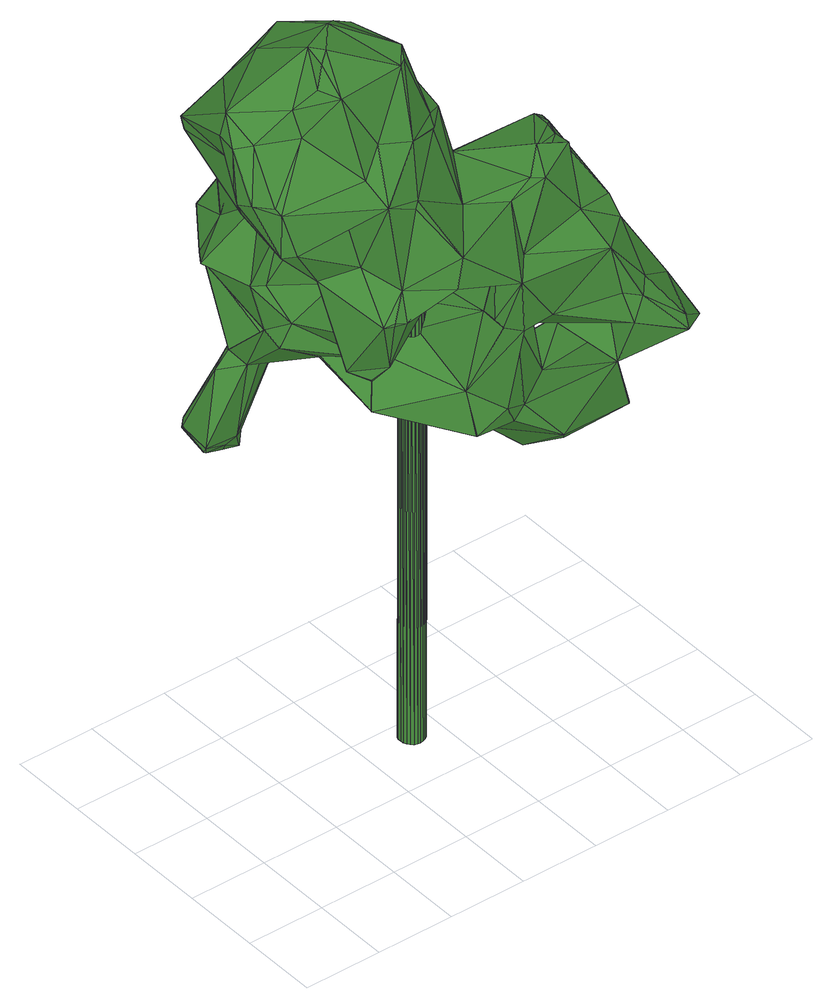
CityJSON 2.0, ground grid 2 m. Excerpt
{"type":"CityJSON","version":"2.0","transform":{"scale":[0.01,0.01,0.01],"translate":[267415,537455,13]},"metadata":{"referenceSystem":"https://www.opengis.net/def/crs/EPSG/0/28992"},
"CityObjects":{
"tree1":{"type":"SolitaryVegetationObject","attributes":{"gtid":563,"crown_width_m":8.6,"crown_median_z":26.05,"crown_r50_m":0.428,"crown_porosity":0.879,"trunk_H_m":12.69,"trunk_DBH_m":0.632,"trunk_radius_m":0.316,"trunk_base_height_m":13.36,"original_gtid":"646"},"geometry":[{"type":"Solid","lod":"3","boundaries":[[[[0,1,2]],[[3,4,5]],[[6,7,8]],[[9,10,11]],[[12,13,14]],[[15,16,17]],[[18,19,14]],[[20,21,22]],[[23,24,25]],[[26,27,28]],[[29,30,31]],[[32,33,34]],[[35,36,37]],[[37,36,38]],[[39,40,41]],[[42,41,40]],[[20,22,43]],[[44,45,46]],[[47,48,49]],[[46,27,8]],[[50,27,46]],[[51,52,53]],[[54,11,55]],[[56,57,58]],[[59,60,61]],[[17,62,63]],[[64,65,66]],[[67,68,69]],[[70,69,68]],[[71,39,72]],[[60,25,73]],[[60,73,61]],[[74,75,50]],[[76,33,32]],[[77,67,4]],[[8,7,44]],[[78,79,80]],[[81,82,51]],[[83,84,34]],[[17,16,85]],[[17,85,86]],[[1,87,67]],[[0,88,1]],[[85,89,90]],[[88,91,5]],[[67,87,88]],[[83,34,33]],[[92,93,94]],[[95,96,97]],[[98,99,100]],[[7,101,44]],[[28,50,75]],[[37,65,102]],[[103,102,65]],[[104,105,106]],[[34,107,32]],[[108,109,110]],[[28,27,50]],[[26,111,112]],[[26,8,27]],[[66,113,9]],[[114,115,3]],[[8,44,46]],[[116,9,113]],[[117,53,52]],[[118,119,115]],[[120,81,121]],[[122,123,124]],[[125,126,21]],[[127,128,129]],[[127,129,130]],[[86,85,90]],[[131,132,133]],[[134,135,110]],[[115,22,136]],[[115,136,3]],[[21,77,3]],[[94,122,137]],[[45,138,139]],[[6,140,7]],[[101,7,140]],[[54,9,11]],[[141,142,143]],[[144,145,146]],[[137,145,144]],[[147,148,149]],[[147,149,62]],[[24,23,58]],[[150,151,152]],[[131,133,153]],[[116,97,154]],[[155,154,97]],[[21,136,156]],[[24,73,25]],[[157,125,158]],[[159,160,161]],[[54,162,9]],[[66,9,162]],[[163,162,54]],[[25,164,23]],[[91,88,0]],[[15,85,16]],[[102,103,55]],[[54,55,103]],[[54,103,163]],[[163,64,162]],[[66,162,64]],[[165,35,55]],[[102,55,35]],[[166,167,168]],[[163,65,64]],[[103,65,163]],[[47,169,48]],[[17,86,170]],[[59,164,60]],[[25,60,164]],[[6,112,171]],[[172,72,173]],[[172,173,18]],[[23,164,174]],[[1,88,87]],[[142,152,175]],[[15,117,85]],[[176,137,177]],[[91,178,5]],[[3,5,178]],[[90,179,86]],[[180,167,122]],[[181,182,183]],[[67,88,4]],[[5,4,88]],[[184,185,156]],[[184,156,136]],[[26,28,186]],[[26,112,8]],[[8,112,6]],[[111,26,186]],[[112,111,171]],[[78,171,111]],[[79,78,111]],[[19,127,187]],[[145,153,188]],[[132,107,80]],[[74,152,75]],[[82,189,52]],[[132,190,107]],[[130,22,115]],[[11,168,191]],[[192,58,57]],[[110,51,177]],[[10,166,11]],[[31,94,93]],[[104,106,18]],[[53,117,193]],[[194,119,92]],[[74,50,195]],[[70,196,126]],[[193,117,15]],[[2,197,198]],[[82,52,51]],[[70,199,192]],[[195,46,139]],[[195,139,200]],[[132,201,202]],[[48,0,203]],[[92,176,177]],[[159,114,91]],[[170,204,32]],[[80,205,132]],[[20,158,125]],[[3,77,4]],[[188,206,146]],[[188,146,145]],[[83,33,207]],[[118,93,119]],[[55,11,191]],[[157,208,126]],[[209,157,210]],[[209,210,211]],[[165,55,212]],[[212,55,191]],[[212,191,213]],[[38,36,116]],[[214,215,10]],[[216,153,145]],[[217,218,182]],[[210,157,43]],[[219,131,124]],[[220,124,131]],[[221,222,223]],[[153,133,143]],[[124,224,219]],[[50,46,195]],[[20,43,158]],[[202,143,133]],[[196,70,68]],[[196,68,67]],[[164,225,174]],[[111,186,141]],[[226,96,95]],[[78,227,171]],[[9,116,10]],[[228,224,215]],[[219,224,228]],[[116,154,10]],[[62,149,63]],[[65,113,66]],[[128,127,229]],[[98,230,120]],[[44,138,45]],[[231,232,61]],[[210,43,22]],[[210,22,211]],[[45,139,46]],[[28,75,142]],[[93,92,119]],[[20,125,21]],[[137,144,110]],[[220,216,233]],[[220,153,216]],[[151,150,234]],[[235,150,236]],[[235,236,100]],[[95,237,93]],[[93,29,31]],[[211,231,209]],[[174,13,12]],[[174,12,238]],[[101,239,240]],[[124,220,122]],[[126,125,157]],[[114,178,91]],[[114,3,178]],[[2,184,0]],[[118,115,241]],[[139,242,200]],[[49,14,187]],[[49,187,47]],[[14,19,187]],[[47,187,169]],[[160,169,187]],[[159,169,160]],[[159,91,169]],[[243,221,193]],[[161,221,243]],[[48,203,49]],[[170,147,62]],[[120,230,130]],[[194,92,177]],[[35,165,36]],[[200,242,244]],[[242,138,244]],[[138,242,139]],[[30,245,31]],[[116,36,97]],[[14,13,18]],[[215,246,247]],[[42,40,200]],[[248,147,170]],[[184,56,174]],[[184,57,56]],[[107,170,32]],[[65,38,113]],[[65,37,38]],[[113,38,116]],[[215,214,149]],[[83,207,171]],[[110,135,51]],[[216,137,233]],[[223,187,127]],[[39,41,72]],[[209,231,249]],[[166,168,11]],[[232,231,250]],[[251,252,250]],[[253,148,147]],[[114,254,115]],[[241,115,254]],[[235,234,150]],[[141,143,202]],[[151,206,188]],[[224,124,123]],[[83,171,227]],[[255,205,79]],[[21,256,22]],[[156,256,21]],[[91,48,169]],[[0,48,91]],[[94,176,92]],[[192,57,184]],[[10,154,257]],[[126,258,70]],[[104,173,42]],[[0,184,203]],[[32,204,76]],[[18,13,59]],[[138,181,244]],[[233,137,122]],[[143,188,153]],[[107,190,170]],[[76,218,259]],[[220,233,122]],[[130,194,177]],[[244,42,200]],[[104,181,183]],[[128,189,260]],[[161,254,159]],[[76,261,33]],[[146,109,108]],[[61,73,249]],[[61,249,231]],[[62,17,170]],[[129,81,120]],[[130,129,120]],[[114,159,254]],[[3,136,21]],[[249,73,262]],[[31,245,94]],[[122,94,245]],[[137,176,94]],[[122,245,30]],[[15,63,193]],[[98,251,263]],[[108,110,144]],[[230,263,251]],[[98,120,99]],[[98,263,230]],[[22,230,211]],[[243,63,214]],[[74,195,152]],[[95,118,241]],[[121,100,120]],[[59,61,232]],[[53,221,223]],[[12,14,49]],[[216,145,137]],[[203,12,49]],[[43,157,158]],[[258,126,208]],[[76,204,182]],[[194,115,119]],[[53,193,221]],[[142,75,152]],[[175,188,143]],[[151,188,175]],[[165,97,36]],[[10,257,214]],[[249,262,264]],[[155,96,226]],[[85,189,89]],[[106,89,189]],[[243,193,63]],[[51,135,81]],[[6,239,140]],[[264,208,209]],[[264,209,249]],[[189,85,117]],[[98,265,266]],[[264,258,208]],[[264,262,258]],[[209,208,157]],[[79,205,80]],[[223,222,187]],[[187,222,160]],[[140,239,101]],[[141,186,142]],[[186,28,142]],[[141,202,267]],[[102,35,37]],[[118,95,93]],[[259,207,261]],[[243,214,257]],[[243,257,161]],[[130,115,194]],[[175,143,142]],[[12,185,238]],[[126,196,21]],[[77,21,196]],[[228,148,190]],[[106,105,89]],[[17,63,15]],[[106,128,18]],[[189,128,106]],[[33,261,207]],[[105,183,182]],[[104,183,105]],[[89,179,90]],[[105,86,179]],[[59,232,172]],[[89,105,179]],[[12,203,136]],[[58,199,24]],[[174,268,184]],[[182,138,217]],[[59,172,18]],[[138,182,181]],[[180,269,165]],[[63,149,214]],[[244,181,42]],[[181,104,42]],[[18,229,19]],[[213,167,212]],[[117,52,189]],[[177,137,110]],[[108,144,146]],[[270,134,110]],[[110,109,270]],[[121,235,100]],[[81,235,121]],[[40,265,98]],[[205,201,132]],[[180,212,167]],[[267,201,255]],[[109,146,206]],[[204,271,182]],[[272,182,271]],[[272,271,204]],[[190,148,253]],[[190,253,170]],[[131,153,220]],[[270,109,206]],[[161,257,95]],[[226,95,257]],[[95,254,161]],[[154,226,257]],[[154,155,226]],[[72,172,232]],[[248,253,147]],[[72,232,71]],[[227,273,84]],[[78,80,273]],[[78,273,227]],[[262,73,258]],[[73,24,258]],[[24,199,258]],[[122,167,123]],[[232,250,71]],[[22,256,185]],[[184,136,203]],[[72,41,173]],[[192,198,197]],[[174,56,23]],[[58,23,56]],[[191,168,213]],[[247,166,215]],[[10,215,166]],[[100,99,120]],[[130,274,22]],[[230,22,274]],[[230,274,130]],[[247,123,166]],[[165,212,180]],[[217,101,218]],[[259,218,101]],[[122,30,180]],[[205,255,201]],[[29,180,30]],[[182,272,105]],[[86,272,170]],[[105,272,86]],[[170,272,204]],[[148,228,149]],[[182,218,76]],[[101,217,44]],[[138,44,217]],[[19,229,127]],[[18,128,229]],[[152,195,275]],[[152,275,150]],[[175,152,151]],[[276,236,275]],[[275,236,150]],[[276,195,200]],[[275,195,276]],[[177,277,130]],[[53,277,177]],[[51,53,177]],[[130,277,127]],[[127,277,223]],[[241,254,95]],[[53,223,277]],[[215,149,228]],[[100,40,98]],[[236,40,100]],[[278,231,211]],[[278,211,230]],[[255,111,141]],[[141,267,255]],[[276,40,236]],[[200,40,276]],[[155,97,96]],[[93,237,180]],[[180,29,93]],[[202,201,267]],[[248,170,253]],[[58,192,199]],[[41,42,173]],[[234,235,134]],[[270,234,134]],[[40,39,265]],[[234,206,151]],[[234,270,206]],[[279,197,1]],[[279,1,67]],[[18,173,104]],[[2,1,197]],[[279,192,197]],[[70,192,279]],[[2,198,184]],[[192,184,198]],[[251,98,266]],[[255,79,111]],[[136,185,12]],[[185,136,22]],[[77,196,67]],[[268,185,184]],[[123,167,166]],[[268,238,185]],[[268,174,238]],[[251,266,252]],[[278,251,231]],[[250,231,251]],[[278,230,251]],[[185,256,156]],[[280,71,252]],[[250,252,71]],[[190,132,281]],[[213,168,167]],[[133,132,202]],[[237,269,180]],[[95,269,237]],[[81,135,235]],[[161,222,221]],[[34,84,107]],[[269,97,165]],[[269,95,97]],[[235,135,134]],[[83,227,84]],[[160,222,161]],[[129,260,81]],[[128,260,129]],[[81,260,82]],[[82,260,189]],[[259,261,76]],[[123,247,246]],[[123,246,224]],[[215,224,246]],[[190,281,228]],[[228,281,219]],[[219,281,131]],[[132,131,281]],[[70,282,199]],[[258,199,282]],[[258,282,70]],[[280,39,71]],[[280,265,39]],[[280,252,265]],[[266,265,252]],[[171,240,6]],[[59,225,164]],[[13,225,59]],[[174,225,13]],[[259,240,207]],[[101,240,259]],[[240,171,207]],[[6,240,239]],[[84,273,107]],[[107,273,80]],[[67,69,279]],[[279,69,70]],[[283,284,285]],[[283,285,286]],[[286,285,287]],[[286,287,288]],[[285,284,289]],[[285,289,287]],[[287,289,290]],[[287,290,288]],[[289,284,291]],[[289,291,290]],[[290,291,292]],[[290,292,288]],[[291,284,293]],[[291,293,292]],[[292,293,294]],[[292,294,288]],[[293,284,295]],[[293,295,294]],[[294,295,296]],[[294,296,288]],[[295,284,297]],[[295,297,296]],[[296,297,298]],[[296,298,288]],[[297,284,299]],[[297,299,298]],[[298,299,300]],[[298,300,288]],[[299,284,301]],[[299,301,300]],[[300,301,302]],[[300,302,288]],[[301,284,303]],[[301,303,302]],[[302,303,304]],[[302,304,288]],[[303,284,305]],[[303,305,304]],[[304,305,306]],[[304,306,288]],[[305,284,307]],[[305,307,306]],[[306,307,308]],[[306,308,288]],[[307,284,309]],[[307,309,308]],[[308,309,310]],[[308,310,288]],[[309,284,311]],[[309,311,310]],[[310,311,312]],[[310,312,288]],[[311,284,313]],[[311,313,312]],[[312,313,314]],[[312,314,288]],[[313,284,315]],[[313,315,314]],[[314,315,316]],[[314,316,288]],[[315,284,317]],[[315,317,316]],[[316,317,318]],[[316,318,288]],[[317,284,319]],[[317,319,318]],[[318,319,320]],[[318,320,288]],[[319,284,321]],[[319,321,320]],[[320,321,322]],[[320,322,288]],[[321,284,323]],[[321,323,322]],[[322,323,324]],[[322,324,288]],[[323,284,325]],[[323,325,324]],[[324,325,326]],[[324,326,288]],[[325,284,327]],[[325,327,326]],[[326,327,328]],[[326,328,288]],[[327,284,329]],[[327,329,328]],[[328,329,330]],[[328,330,288]],[[329,284,331]],[[329,331,330]],[[330,331,332]],[[330,332,288]],[[331,284,283]],[[331,283,332]],[[332,283,286]],[[332,286,288]]]]}]}
},
"vertices":[
[802,163,847],[854,230,773],[964,141,869],[731,406,920],[802,392,845],[762,394,859],[281,401,2028],[302,363,2032],[363,436,2031],[126,560,895],[240,561,1070],[196,617,1044],[726,234,1152],[725,106,1253],[653,115,1237],[267,160,1260],[262,154,1268],[212,179,1301],[626,88,1398],[613,137,1252],[892,452,1137],[951,361,989],[790,335,1165],[1040,27,1107],[1128,102,1060],[1047,47,1131],[332,572,1967],[438,511,1956],[409,589,1882],[502,747,1196],[477,755,1206],[518,760,1227],[84,246,1635],[60,319,1745],[57,365,1724],[261,614,852],[261,610,851],[252,605,817],[251,602,818],[761,208,1645],[654,366,1578],[718,174,1593],[574,230,1554],[910,446,1173],[462,303,1947],[480,315,1950],[499,349,1959],[573,177,947],[670,172,945],[642,159,1000],[484,507,1932],[439,392,1433],[388,319,1462],[389,346,1307],[141,661,887],[158,680,892],[1040,29,1105],[1028,103,1102],[1124,101,1058],[870,85,1378],[967,91,1253],[960,166,1372],[275,242,1330],[317,240,1252],[153,596,865],[200,596,836],[131,567,877],[894,361,784],[955,364,889],[931,318,890],[1001,379,901],[844,200,1613],[750,162,1585],[1072,144,1178],[559,500,1827],[495,561,1835],[86,247,1750],[905,360,886],[98,614,1795],[111,617,1791],[103,608,1761],[611,322,1537],[453,328,1511],[75,403,1844],[75,402,1739],[300,140,1294],[249,97,1452],[855,302,762],[788,289,749],[311,91,1441],[277,93,1447],[697,298,838],[601,588,1251],[602,587,1153],[531,685,1281],[411,501,1100],[345,546,1087],[352,597,1060],[875,360,1577],[798,249,1498],[661,397,1550],[281,283,1955],[162,690,860],[159,688,860],[470,97,1540],[325,127,1502],[448,89,1469],[127,440,1618],[416,489,1586],[513,560,1603],[431,422,1455],[196,589,1871],[248,540,1954],[195,581,859],[610,320,978],[645,344,1047],[227,581,869],[332,193,1275],[603,546,1125],[606,546,1128],[784,315,1378],[647,359,1549],[404,730,1244],[214,679,1305],[209,689,1321],[933,506,1134],[1029,419,995],[602,193,1269],[609,161,1409],[682,225,1369],[607,344,1243],[245,661,1421],[184,596,1602],[307,665,1571],[549,434,1594],[565,381,1558],[819,262,958],[464,593,1312],[445,240,1786],[551,314,1765],[276,347,2015],[361,558,1803],[436,578,1777],[355,640,1612],[337,507,1419],[335,667,1422],[390,590,1593],[336,376,1363],[227,478,1348],[251,420,1267],[583,561,1594],[560,599,1586],[524,532,1774],[329,689,1551],[275,558,1070],[312,551,1080],[941,236,1001],[975,513,1145],[934,506,1138],[585,296,978],[388,313,1021],[388,317,1023],[123,566,883],[141,641,875],[942,65,1224],[335,669,1016],[232,616,1083],[291,636,1086],[236,630,1074],[572,180,945],[195,261,1509],[98,457,1900],[678,149,1415],[667,178,1549],[919,65,1160],[459,576,1665],[534,616,1287],[527,513,1272],[729,406,917],[278,93,1455],[467,735,1201],[403,171,1686],[300,144,1729],[388,160,1677],[900,101,1041],[771,244,1171],[382,592,1891],[561,201,1062],[380,632,1593],[432,141,1452],[240,446,1528],[225,640,1045],[947,222,975],[321,239,1252],[592,481,1209],[573,464,1821],[953,367,892],[950,210,894],[966,144,871],[945,237,1000],[601,349,1740],[213,513,1648],[319,612,1611],[713,191,958],[115,229,1636],[107,608,1761],[558,597,1584],[109,373,1856],[998,416,1093],[956,356,1228],[915,402,1206],[835,357,1347],[305,668,1037],[261,652,1064],[229,433,1201],[227,485,1221],[328,696,1411],[362,259,1806],[298,221,1761],[154,614,1360],[256,758,1387],[439,377,1132],[440,375,1130],[534,338,1163],[191,639,1320],[901,84,1240],[337,514,1105],[83,459,1845],[202,502,1342],[600,152,1271],[810,355,1362],[960,207,1411],[857,175,1437],[320,725,1376],[581,560,1591],[645,405,1553],[623,410,1589],[421,658,1243],[857,129,1252],[254,332,1964],[211,367,1908],[470,465,1140],[544,291,1744],[342,435,1123],[542,292,1741],[470,754,1220],[398,550,1270],[276,550,1138],[295,408,1497],[996,251,1221],[867,273,1577],[884,323,1577],[865,274,1581],[275,419,1501],[441,378,1128],[204,555,1850],[935,357,1170],[341,437,1120],[1030,415,995],[218,343,1842],[592,234,1528],[82,264,1761],[1003,213,1112],[886,348,1575],[996,414,1093],[782,239,1602],[874,312,1579],[333,506,1729],[935,202,1228],[354,599,1063],[553,572,1587],[268,273,1684],[283,220,1530],[108,474,1768],[781,298,1196],[556,486,1630],[595,405,1628],[558,350,1221],[837,216,1443],[940,280,903],[832,244,1588],[280,567,1496],[955,360,989],[560,350,36],[528,350,36],[559,358,36],[571,362,1305],[570,370,1305],[539,361,1305],[555,366,36],[567,378,1305],[550,372,36],[561,384,1305],[544,378,36],[555,389,1305],[536,381,36],[547,392,1305],[528,382,36],[539,393,1305],[520,380,36],[531,392,1305],[512,377,36],[523,389,1305],[505,372,36],[517,384,1305],[501,366,36],[512,377,1305],[497,358,36],[509,369,1305],[497,350,36],[508,361,1305],[498,342,36],[509,353,1305],[501,334,36],[512,345,1305],[506,328,36],[517,339,1305],[512,322,36],[524,334,1305],[520,319,36],[532,331,1305],[528,318,36],[540,330,1305],[536,320,36],[548,331,1305],[544,323,36],[555,334,1305],[551,328,36],[562,339,1305],[555,334,36],[567,346,1305],[559,342,36],[570,354,1305]
]}
